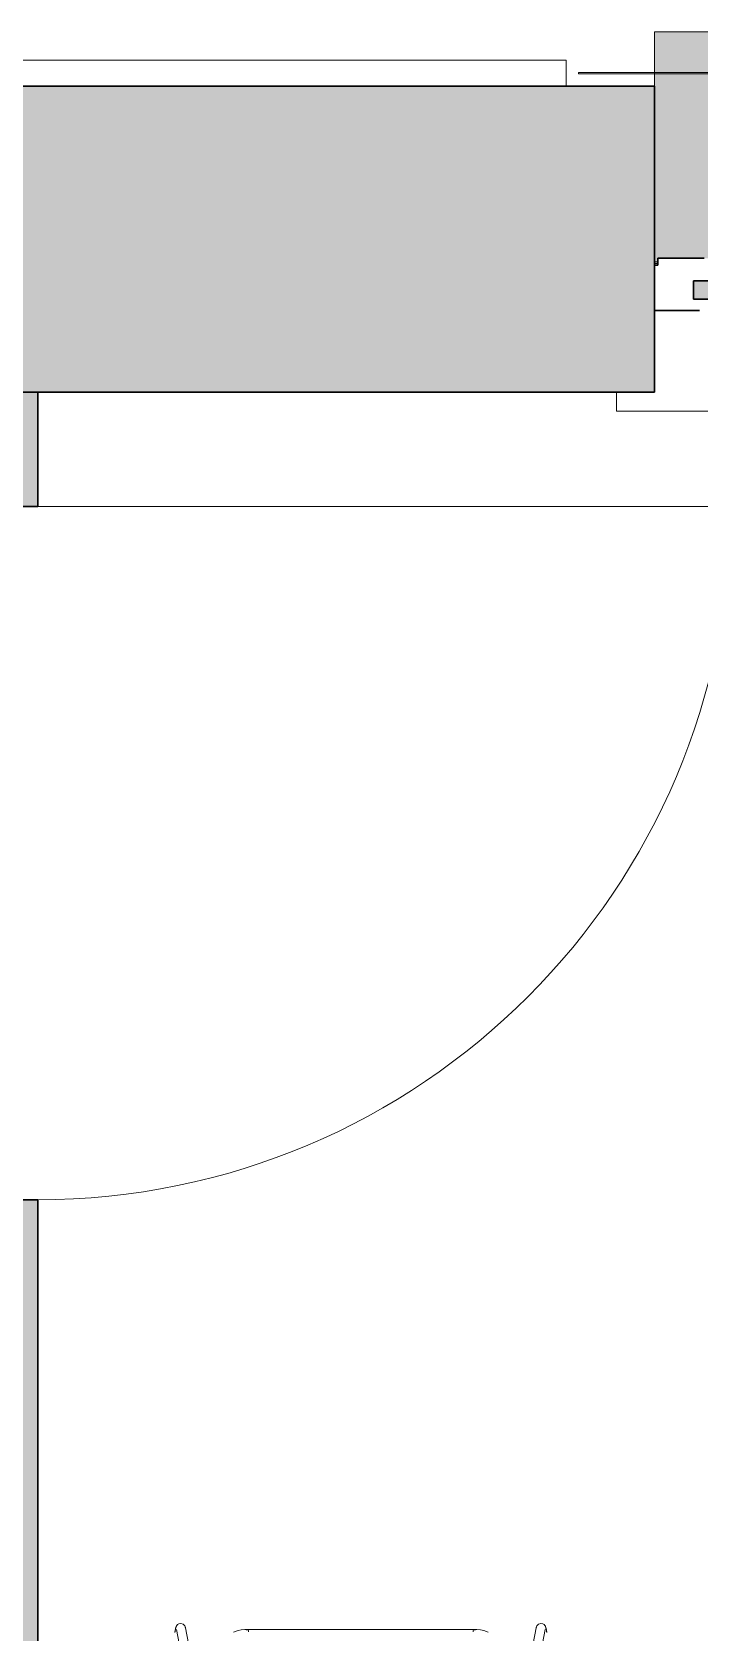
# Model space of a CAD drawing. Header units: millimetres. Extents: x 155927 to 317870, y -36033 to 97293.
# Drawn here: x 220091 to 220967, y 32618 to 34719 of the extents above; entities that cross this region are included whole.
import ezdxf

# ---------------------------------------------------------------- set-up
doc = ezdxf.new("R2010")
doc.units = ezdxf.units.MM
doc.header["$MEASUREMENT"] = 0
for name, color, linetype, lineweight in [('A-DOOR', 4, 'CONTINUOUS', 9), ('A-GENM', 8, 'CONTINUOUS', 9), ('A-GLAZ', 7, 'CONTINUOUS', 9), ('A-GLAZ-CURT', 7, 'CONTINUOUS', 9), ('A-GLAZ-CWMG', 7, 'CONTINUOUS', 9), ('A-WALL', 7, 'CONTINUOUS', 9), ('A-WALL-PATT', 7, 'CONTINUOUS', 9), ('I-FURN', 8, 'CONTINUOUS', 9), ('I-WALL', 7, 'CONTINUOUS', 9)]:
    doc.layers.add(name, color=color, linetype=linetype, lineweight=lineweight)

msp = doc.modelspace()

# ---------------------------------------------------------------- hatches: boundary and pattern name
at = {"layer": 'A-GLAZ'}
for points in [[(222332.7, 34417), (223441.2, 34417), (223441.2, 34421.6), (224632.5, 34421.6), (224632.5, 34417), (225969.2, 34417), (225969.2, 34421.6), (227160.5, 34421.6), (227160.5, 34417), (228497.2, 34417), (228497.2, 34421.6), (229688.5, 34421.6), (229688.5, 34417), (229692.8, 34417), (229692.8, 34718.6), (220908.8, 34718.6), (220908.8, 34417), (220913.2, 34417), (220913.2, 34421.6), (222104.5, 34421.6), (222104.5, 34417), (222114.2, 34417)], [(220960.1, 34367.7), (222057.6, 34367.7), (222057.6, 34391.7), (220960.1, 34391.7)]]:
    msp.add_hatch(color=256, dxfattribs=at).paths.add_polyline_path(points, flags=0)
h = msp.add_hatch(color=256, dxfattribs=at)
h.paths.add_polyline_path([(220908.8, 34414.8), (220913.2, 34414.8), (220913.2, 34417), (220908.8, 34417)], flags=0)
h.paths.add_polyline_path([(222104.5, 34414.8), (223441.2, 34414.8), (223441.2, 34417), (222104.5, 34417)], flags=0)
h.paths.add_polyline_path([(224632.5, 34414.8), (225969.2, 34414.8), (225969.2, 34417), (224632.5, 34417)], flags=0)
h.paths.add_polyline_path([(227160.5, 34414.8), (228497.2, 34414.8), (228497.2, 34417), (227160.5, 34417)], flags=0)
h.paths.add_polyline_path([(229688.5, 34414.8), (229692.8, 34414.8), (229692.8, 34417), (229688.5, 34417)], flags=0)
at = {"layer": 'A-WALL-PATT'}
h = msp.add_hatch(color=256, dxfattribs=at)
h.paths.add_polyline_path([(156460.8, 34347.6), (157908.8, 34347.6), (157908.8, 34647.6), (156460.8, 34647.6)], flags=0)
h.paths.add_polyline_path([(166692.8, 34347.6), (185283.8, 34347.6), (185283.8, 34647.6), (166692.8, 34647.6)], flags=0)
h.paths.add_polyline_path([(187318, 34347.6), (190658.8, 34347.6), (190658.8, 34647.6), (187318, 34647.6)], flags=0)
h.paths.add_polyline_path([(196942.8, 34347.6), (200283.7, 34347.6), (200283.7, 34647.6), (196942.8, 34647.6)], flags=0)
h.paths.add_polyline_path([(202317.8, 34347.6), (220908.8, 34347.6), (220908.8, 34647.6), (202317.8, 34647.6)], flags=0)
h.paths.add_polyline_path([(229692.8, 34347.6), (231140.8, 34347.6), (231140.8, 34647.6), (229692.8, 34647.6)], flags=0)
h = msp.add_hatch(color=256, dxfattribs=at)
h.paths.add_polyline_path([(230840.8, 34245.6), (230840.8, 34347.6), (229692.8, 34347.6), (229692.8, 34245.6), (230738.8, 34245.6)], flags=0)
h.paths.add_polyline_path([(220227.7, 34245.6), (220908.8, 34245.6), (220908.8, 34347.6), (219018.8, 34347.6), (219018.8, 34245.6)], flags=0)
h = msp.add_hatch(color=256, dxfattribs=at)
h.paths.add_polyline_path([(220099.2, 28529.6), (220099.2, 33185.6), (219977.2, 33185.6), (219977.2, 28529.6)], flags=0)
h.paths.add_polyline_path([(219977.2, 34095.6), (220099.2, 34095.6), (220099.2, 34245.6), (219977.2, 34245.6), (219977.2, 34112.5)], flags=0)

# ---------------------------------------------------------------- linework, layer by layer
at = {"layer": 'A-DOOR'}
msp.add_line((220099.2, 34095.6), (221009.2, 34095.6), dxfattribs=at)
msp.add_arc((220099.2, 34095.6), 910, 270, 0, dxfattribs=at)
at = {"layer": 'A-GENM'}
for p, q in [((220858.8, 34245.6), (220858.8, 34220.6)), ((220858.8, 34220.6), (222158.8, 34220.6))]:
    msp.add_line(p, q, dxfattribs=at)
at = {"layer": 'A-GLAZ'}
for p, q in [((220908.8, 34647.6), (220908.8, 34718.6)), ((229692.8, 34718.6), (220908.8, 34718.6)), ((220913.2, 34417), (220908.8, 34417)), ((220913.2, 34414.8), (220908.8, 34414.8))]:
    msp.add_line(p, q, dxfattribs=at)
at = {"layer": 'A-GLAZ', "lineweight": 30}
for p, q in [((220913.2, 34412.6), (220908.8, 34412.6)), ((220974, 34421.6), (220913.2, 34421.6)), ((220913.2, 34421.6), (220913.2, 34412.6)), ((222057.6, 34391.7), (220960.1, 34391.7)), ((220960.1, 34391.7), (220960.1, 34367.7)), ((220960.1, 34367.7), (220960.1, 34391.7)), ((220960.1, 34391.7), (220974, 34391.7)), ((220960.1, 34367.7), (222057.6, 34367.7)), ((220975.3, 34367.7), (220960.1, 34367.7)), ((220908.8, 34352.8), (220968, 34352.8))]:
    msp.add_line(p, q, dxfattribs=at)
at = {"layer": 'A-GLAZ-CURT', "lineweight": 20}
for p, q in [((220792.8, 34681.6), (217808.8, 34681.6)), ((220792.8, 34647.6), (220792.8, 34681.6)), ((217808.8, 34647.6), (220792.8, 34647.6))]:
    msp.add_line(p, q, dxfattribs=at)
at = {"layer": 'A-GLAZ-CWMG'}
for p, q in [((220808.9, 34663.6), (220808.9, 34665.6)), ((220808.9, 34665.6), (221550.8, 34665.6)), ((221550.8, 34663.6), (220808.9, 34663.6))]:
    msp.add_line(p, q, dxfattribs=at)
at = {"layer": 'A-WALL', "lineweight": 30}
for p, q in [((220908.8, 34647.6), (202317.8, 34647.6)), ((220908.8, 34347.6), (220908.8, 34647.6))]:
    msp.add_line(p, q, dxfattribs=at)
at = {"layer": 'I-FURN'}
for p, q in [((220279.7, 32621.8), (220279.6, 32621.3)), ((220279.8, 32622.2), (220279.7, 32621.8)), ((220279.9, 32622.6), (220279.8, 32622.2)), ((220280, 32623), (220279.9, 32622.6)), ((220280.2, 32623.4), (220280, 32623)), ((220280.3, 32623.8), (220280.2, 32623.4)), ((220280.4, 32624.2), (220280.3, 32623.8)), ((220280.5, 32624.6), (220280.4, 32624.2)), ((220280.7, 32625.1), (220280.5, 32624.6)), ((220280.9, 32625.5), (220280.7, 32625.1)), ((220281.2, 32626.1), (220280.9, 32625.5)), ((220281.1, 32621.4), (220299.9, 32522.1)), ((220281.7, 32626.8), (220281.2, 32626.1)), ((220282.6, 32627.7), (220281.7, 32626.8)), ((220284.2, 32628.8), (220282.6, 32627.7)), ((220287, 32629.2), (220284.2, 32628.8)), ((220289.7, 32628.4), (220287, 32629.2)), ((220289.7, 32628.4), (220291.3, 32627.1)), ((220291.3, 32627.1), (220292, 32626)), ((220292, 32626), (220292.4, 32625.2)), ((220292.4, 32625.2), (220292.6, 32624.6)), ((220292.6, 32624.6), (220292.8, 32624.1)), ((220292.8, 32624.1), (220292.9, 32623.7)), ((220311.7, 32524.4), (220292.9, 32623.7)), ((220370.7, 32621.4), (220365.9, 32620.8)), ((220375.8, 32621.5), (220370.7, 32621.4)), ((220375.8, 32621.5), (220375.8, 32621.3)), ((220670.6, 32621.5), (220375.8, 32621.5)), ((220375.8, 32621.2), (220375.8, 32621.4)), ((220670.6, 32621.3), (220670.6, 32621.5)), ((220670.6, 32621.5), (220675.6, 32621.4)), ((220670.6, 32621.4), (220670.6, 32621.2)), ((220675.6, 32621.4), (220680.5, 32620.8)), ((220753.5, 32623.7), (220734.7, 32524.4)), ((220746.5, 32522.1), (220765.3, 32621.4)), ((220753.6, 32624.1), (220753.5, 32623.7)), ((220753.7, 32624.6), (220753.6, 32624.1)), ((220754, 32625.2), (220753.7, 32624.6)), ((220754.3, 32626), (220754, 32625.2)), ((220755.1, 32627.1), (220754.3, 32626)), ((220756.7, 32628.4), (220755.1, 32627.1)), ((220756.7, 32628.4), (220759.4, 32629.2)), ((220759.4, 32629.2), (220762.2, 32628.8)), ((220762.2, 32628.8), (220763.8, 32627.7)), ((220763.8, 32627.7), (220764.7, 32626.8)), ((220764.7, 32626.8), (220765.2, 32626.1)), ((220765.2, 32626.1), (220765.5, 32625.5)), ((220765.5, 32625.5), (220765.7, 32625.1)), ((220765.7, 32625.1), (220765.8, 32624.6)), ((220765.8, 32624.6), (220766, 32624.2)), ((220766, 32624.2), (220766.1, 32623.8)), ((220766.1, 32623.8), (220766.2, 32623.4)), ((220766.2, 32623.4), (220766.3, 32623)), ((220766.3, 32623), (220766.4, 32622.6)), ((220766.4, 32622.6), (220766.5, 32622.2)), ((220766.5, 32622.2), (220766.6, 32621.8)), ((220766.6, 32621.8), (220766.7, 32621.3)), ((220279.1, 32618.2), (220279, 32617.6)), ((220279.2, 32618.7), (220279.1, 32618.2)), ((220279.3, 32619.3), (220279.2, 32618.7)), ((220279.4, 32619.8), (220279.3, 32619.3)), ((220279.5, 32620.3), (220279.4, 32619.8)), ((220279.6, 32620.8), (220279.5, 32620.3)), ((220279.6, 32621.3), (220279.6, 32620.8)), ((220361.9, 32620.1), (220355.8, 32617.9)), ((220365.9, 32620.8), (220361.9, 32620.1)), ((220375.8, 32618.2), (220375.8, 32620)), ((220670.6, 32620), (220670.6, 32618.2)), ((220680.5, 32620.8), (220684.5, 32620.1)), ((220684.5, 32620.1), (220690.6, 32617.9)), ((220766.7, 32621.3), (220766.8, 32620.8)), ((220766.8, 32620.8), (220766.9, 32620.3)), ((220766.9, 32620.3), (220767, 32619.8)), ((220767, 32619.8), (220767.1, 32619.3)), ((220767.1, 32619.3), (220767.2, 32618.7)), ((220767.2, 32618.7), (220767.3, 32618.2)), ((220767.3, 32618.2), (220767.4, 32617.6))]:
    msp.add_line(p, q, dxfattribs=at)
for centre, major_axis, start_param, end_param in [((220375.8, 32617.2), (-12.4, 0), 4.712389, 4.932602), ((220670.6, 32617.2), (12.4, 0), 1.332781, 1.570796)]:
    msp.add_ellipse(centre, major_axis=major_axis, ratio=0.287441, start_param=start_param, end_param=end_param, dxfattribs=at)
for points in [[(220371.2, 32621.2), (220372.6, 32621.3), (220374.2, 32621.4), (220375.8, 32621.4)], [(220670.6, 32621.4), (220672.3, 32621.4), (220674, 32621.3), (220675.6, 32621.2)]]:
    msp.add_open_spline(points, degree=3, dxfattribs=at)
at = {"layer": 'I-WALL', "lineweight": 30}
for p, q in [((220908.8, 34245.6), (220908.8, 34347.6)), ((219018.8, 34245.6), (220908.8, 34245.6)), ((220099.2, 34245.6), (219977.2, 34245.6)), ((220099.2, 34095.6), (220099.2, 34245.6)), ((219977.2, 34095.6), (220099.2, 34095.6)), ((220099.2, 33185.6), (219977.2, 33185.6)), ((220099.2, 29907.6), (220099.2, 33185.6))]:
    msp.add_line(p, q, dxfattribs=at)

doc.saveas('drawing.dxf')
